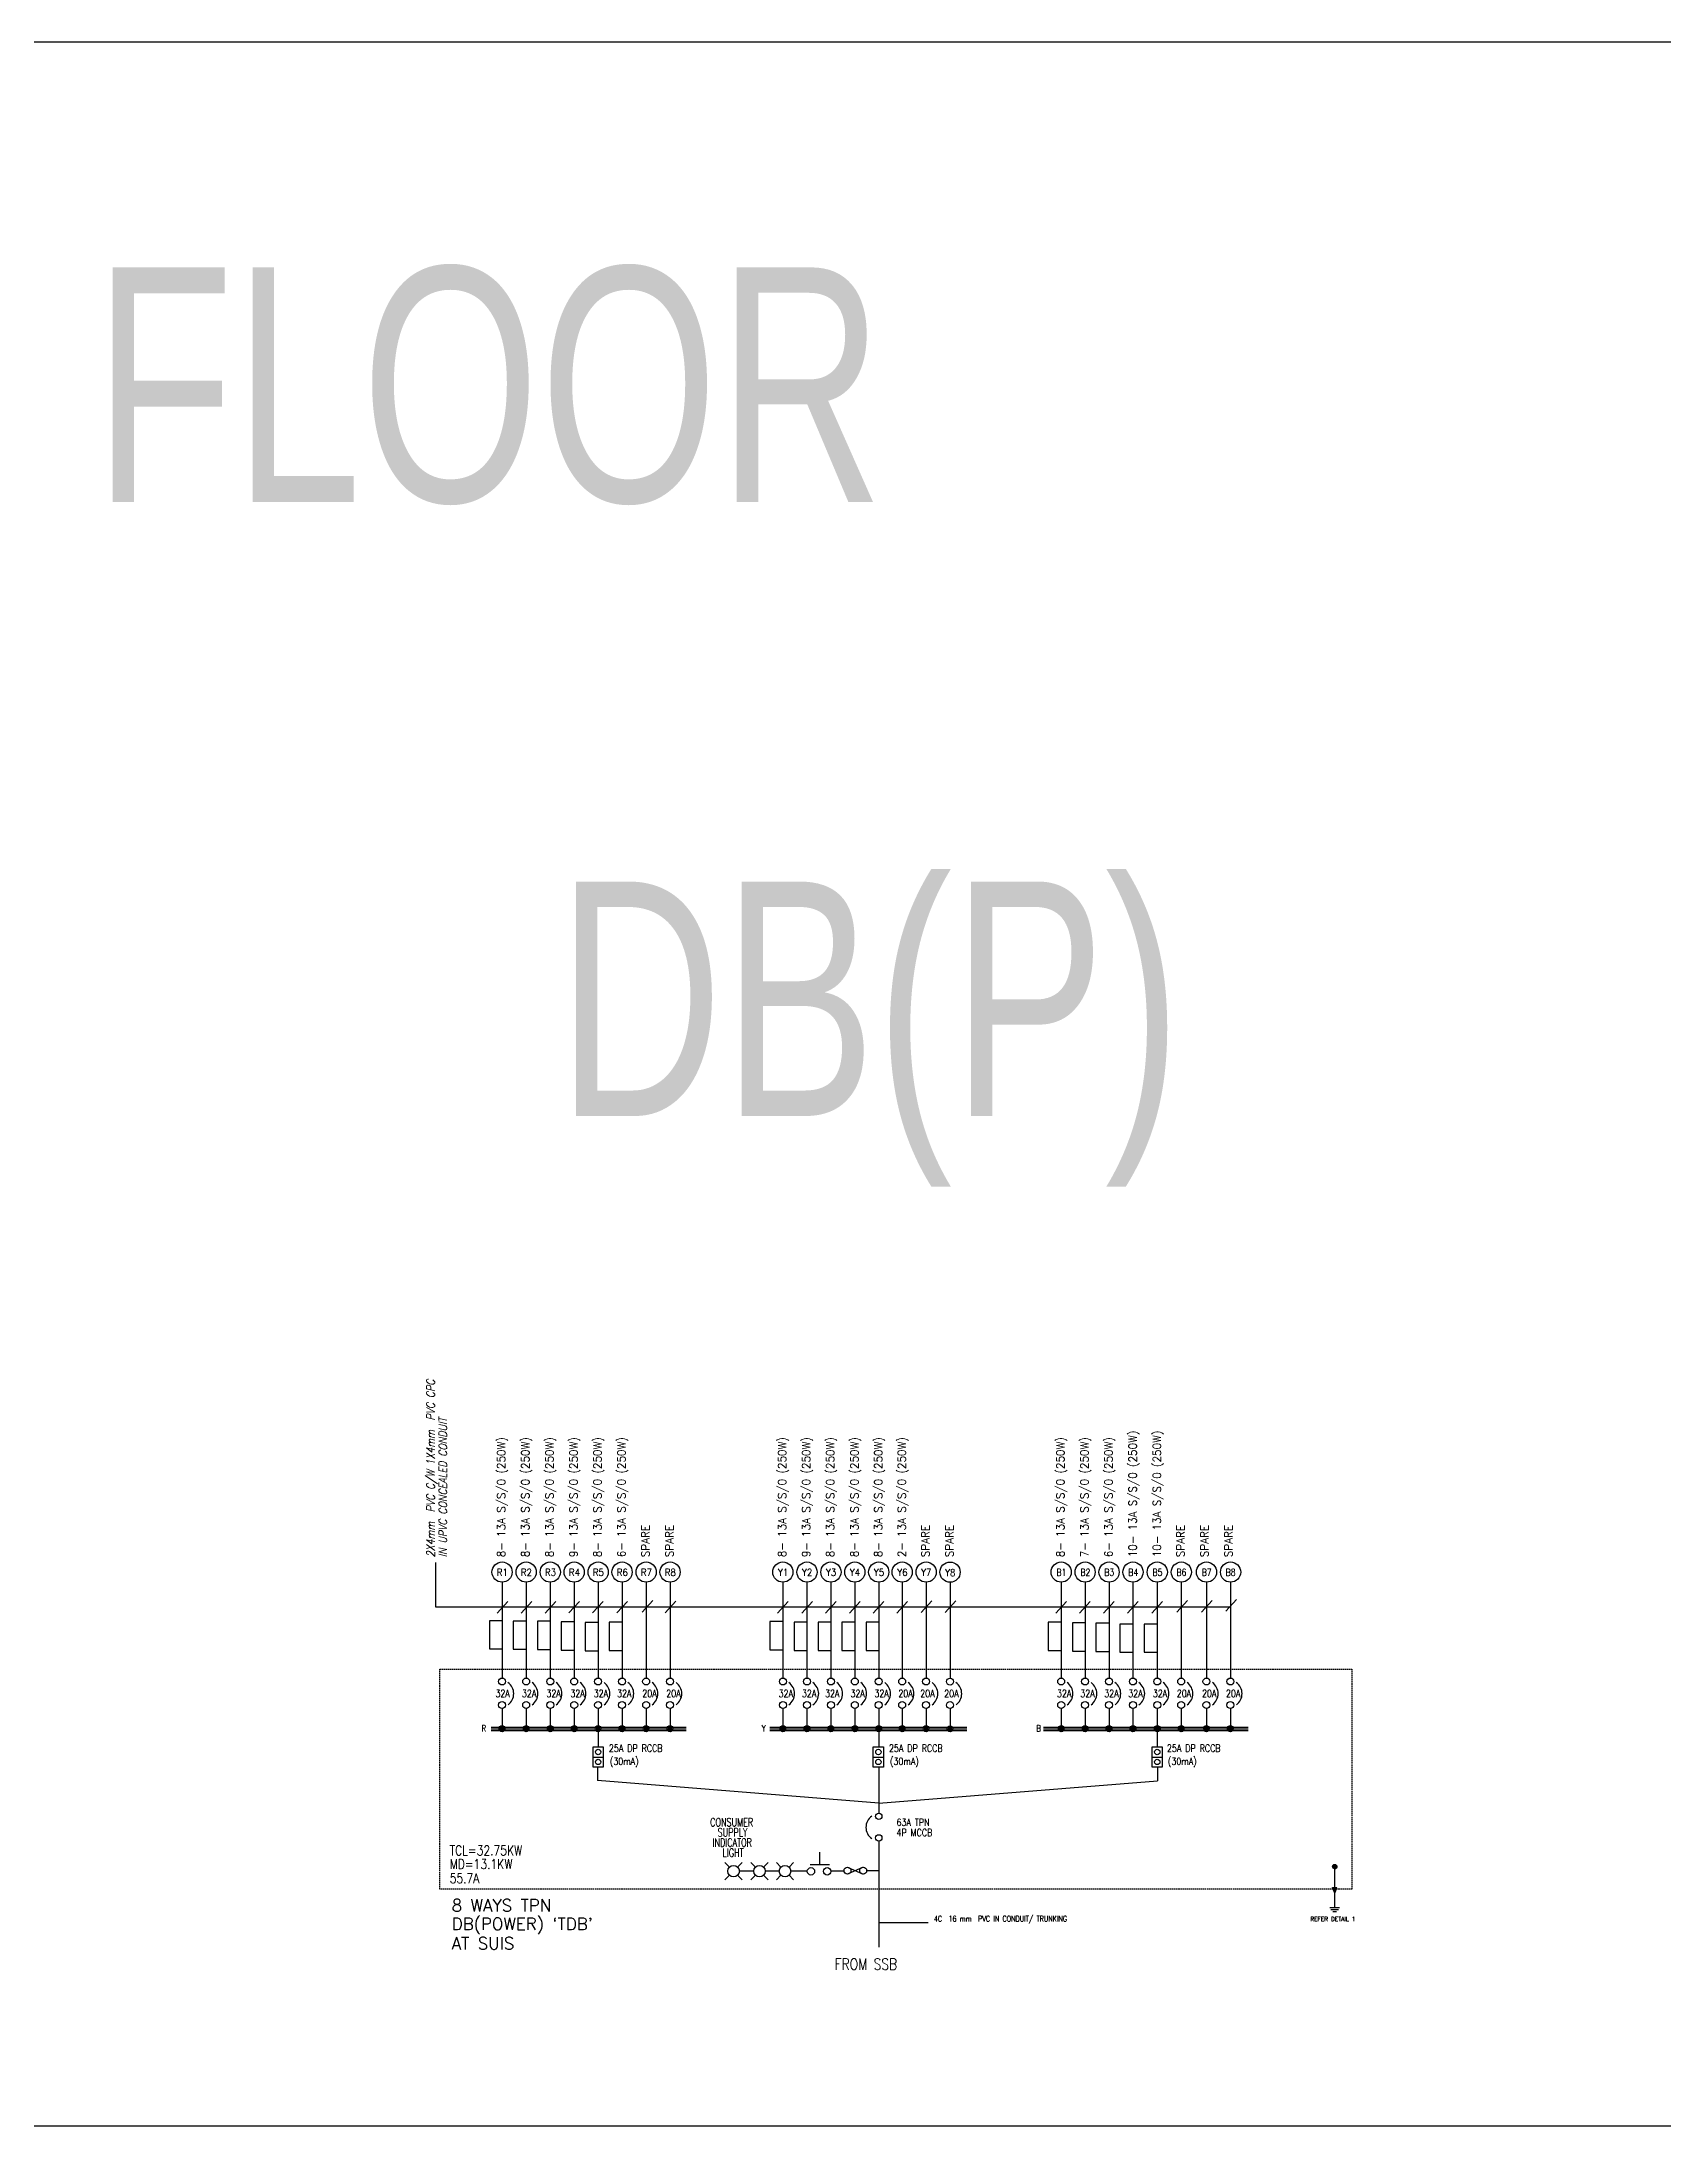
# Model space of a CAD drawing. Header units: millimetres. Extents: x 18708 to 781298, y -841 to 116768.
# Drawn here: x 198853 to 288925, y 984 to 116768 of the extents above; entities that cross this region are included whole.
import ezdxf
from ezdxf.enums import TextEntityAlignment as Align

# ---------------------------------------------------------------- set-up
doc = ezdxf.new("R2010")
doc.units = ezdxf.units.MM
doc.linetypes.add('HIDDEN', pattern=[0.375, 0.25, -0.125])
for name, color, linetype in [('$_KOD', 7, 'Continuous'), ('BANGUNAN', 4, 'Continuous'), ('LAMPU', 7, 'Continuous'), ('LYT', 7, 'Continuous')]:
    doc.layers.add(name, color=color, linetype=linetype)
doc.styles.add('ITALICC', font='ITALICC.SHX', dxfattribs={"width": 0.7})
doc.styles.add('ROMANC', font='ROMANC', dxfattribs={"width": 0.8, "height": 250})
doc.styles.add('ROMAND', font='ROMAND', dxfattribs={"width": 0.75, "height": 600})
doc.styles.add('ROMANS', font='ROMANS', dxfattribs={"width": 0.7})
doc.styles.add('SANSSERIF', font='SAS_____.pfb', dxfattribs={"width": 0.7, "height": 700})

# ---------------------------------------------------------------- blocks, each defined once
blk = doc.blocks.new('RING')
for p, q in [((240707, 26652, 0), (240006, 26652, 0)), ((240006, 26652, 0), (240006, 25084, 0)), ((240006, 25084, 0), (240707, 25084, 0))]:
    blk.add_line(p, q)

msp = doc.modelspace()

# ---------------------------------------------------------------- linework, layer by layer
at = {"layer": '$_KOD', "color": 3, "linetype": 'Continuous'}
for p, q in [((220751, 29816), (220751, 32306)), ((224740, 30130), (224146, 29488)), ((226074, 30130), (225481, 29488)), ((227409, 30130), (226816, 29488)), ((228718, 30139), (228125, 29497)), ((230047, 30138), (229454, 29496)), ((231386, 30139), (230793, 29497)), ((232796, 30191, 0), (232203, 29549, 0)), ((234070, 30154, 0), (233477, 29511, 0)), ((240313, 30130), (239720, 29488)), ((241673, 30130), (241080, 29488)), ((242983, 30130), (242390, 29488)), ((244307, 30135), (243714, 29493)), ((245636, 30135), (245043, 29493)), ((246937, 30134), (246343, 29492)), ((248298, 30171, 0), (247705, 29529, 0)), ((249626, 30171, 0), (249032, 29529, 0)), ((255781, 30130), (255188, 29488)), ((257091, 30130), (256498, 29488)), ((258426, 30130), (257833, 29488)), ((259755, 30131), (259162, 29489)), ((261104, 30131), (260510, 29489)), ((262496, 30180, 0), (261902, 29538, 0)), ((263874, 30180, 0), (263281, 29538, 0)), ((265216, 30241, 0), (264623, 29599, 0)), ((264879, 29820), (220751, 29816))]:
    msp.add_line(p, q, dxfattribs=at)
at = {"color": 0}
for p, q in [((224308, 23185), (224308, 22949)), ((224341, 23210), (224341, 22923)), ((224375, 23225), (224375, 22909)), ((224408, 23232), (224408, 22902)), ((224442, 23231), (224442, 22902)), ((224475, 23224), (224475, 22909)), ((224509, 23209), (224509, 22925)), ((224542, 23183), (224542, 22951)), ((225646, 23185), (225646, 22949)), ((225680, 23210), (225680, 22923)), ((225713, 23225), (225713, 22909)), ((225747, 23232), (225747, 22902)), ((225780, 23231), (225780, 22902)), ((225814, 23224), (225814, 22909)), ((225848, 23209), (225848, 22925)), ((225881, 23183), (225881, 22951)), ((226985, 23185), (226985, 22949)), ((227019, 23210), (227019, 22923)), ((227052, 23225), (227052, 22909)), ((227086, 23232), (227086, 22902)), ((227119, 23231), (227119, 22902)), ((227153, 23224), (227153, 22909)), ((227186, 23209), (227186, 22925)), ((227220, 23183), (227220, 22951)), ((228314, 23185), (228314, 22949)), ((228348, 23210), (228348, 22923)), ((228381, 23225), (228381, 22909)), ((228415, 23232), (228415, 22902)), ((228448, 23231), (228448, 22902)), ((228482, 23224), (228482, 22909)), ((228515, 23209), (228515, 22925)), ((228549, 23183), (228549, 22951)), ((229677, 23210), (229677, 22923)), ((229710, 23225), (229710, 22909)), ((229744, 23232), (229744, 22902)), ((229777, 23231), (229777, 22902)), ((229811, 23224), (229811, 22909)), ((229845, 23209), (229845, 22925)), ((230973, 23185), (230973, 22949)), ((231006, 23210), (231006, 22923)), ((231040, 23225), (231040, 22909)), ((231073, 23232), (231073, 22902)), ((231107, 23231), (231107, 22902)), ((231140, 23224), (231140, 22909)), ((231174, 23209), (231174, 22925)), ((231207, 23183), (231207, 22951)), ((232345, 23210), (232345, 22923)), ((232378, 23225), (232378, 22909)), ((232412, 23232), (232412, 22902)), ((232445, 23231), (232445, 22902)), ((232479, 23224), (232479, 22909)), ((232512, 23209), (232512, 22925)), ((233674, 23210), (233674, 22923)), ((233707, 23225), (233707, 22909)), ((233741, 23232), (233741, 22902)), ((233775, 23231), (233775, 22902)), ((233808, 23224), (233808, 22909)), ((233842, 23209), (233842, 22925)), ((239906, 23185), (239906, 22949)), ((239940, 23210), (239940, 22923)), ((239973, 23225), (239973, 22909)), ((240007, 23232), (240007, 22902)), ((240040, 23231), (240040, 22902)), ((240074, 23224), (240074, 22909)), ((240107, 23209), (240107, 22925)), ((240141, 23183), (240141, 22951)), ((241245, 23185), (241245, 22949)), ((241279, 23210), (241279, 22923)), ((241312, 23225), (241312, 22909)), ((241346, 23232), (241346, 22902)), ((241379, 23231), (241379, 22902)), ((241413, 23224), (241413, 22909)), ((241446, 23209), (241446, 22925)), ((241480, 23183), (241480, 22951)), ((242574, 23185), (242574, 22949)), ((242608, 23210), (242608, 22923)), ((242641, 23225), (242641, 22909)), ((242675, 23232), (242675, 22902)), ((242708, 23231), (242708, 22902)), ((242742, 23224), (242742, 22909)), ((242775, 23209), (242775, 22925)), ((242806, 23178), (242806, 22946)), ((243941, 23185), (243941, 22949)), ((243970, 23225), (243970, 22909)), ((243975, 23210), (243975, 22923)), ((244004, 23232), (244004, 22902)), ((244037, 23231), (244037, 22902)), ((244071, 23224), (244071, 22909)), ((244104, 23209), (244104, 22925)), ((244138, 23183), (244138, 22951)), ((245232, 23185), (245232, 22949)), ((245232, 23185), (245232, 22949)), ((245266, 23210), (245266, 22923)), ((245266, 23210), (245266, 22923)), ((245300, 23225), (245300, 22909)), ((245300, 23225), (245300, 22909)), ((245333, 23232), (245333, 22902)), ((245333, 23232), (245333, 22902)), ((245367, 23231), (245367, 22902)), ((245367, 23231), (245367, 22902)), ((245400, 23224), (245400, 22909)), ((245400, 23224), (245400, 22909)), ((245434, 23209), (245434, 22925)), ((245434, 23209), (245434, 22925)), ((245467, 23183), (245467, 22951)), ((245467, 23183), (245467, 22951)), ((246533, 23185), (246533, 22949)), ((246566, 23210), (246566, 22923)), ((246600, 23225), (246600, 22909)), ((246634, 23232), (246634, 22902)), ((246667, 23231), (246667, 22902)), ((246701, 23224), (246701, 22909)), ((246734, 23209), (246734, 22925)), ((246768, 23183), (246768, 22951)), ((247896, 23210), (247896, 22923)), ((247929, 23225), (247929, 22909)), ((247963, 23232), (247963, 22902)), ((247996, 23231), (247996, 22902)), ((248030, 23224), (248030, 22909)), ((248063, 23209), (248063, 22925)), ((249225, 23206), (249225, 22919)), ((249258, 23220), (249258, 22904)), ((249292, 23227), (249292, 22897)), ((249325, 23227), (249325, 22898)), ((249359, 23220), (249359, 22905)), ((249392, 23205), (249392, 22920)), ((255364, 23185), (255364, 22949)), ((255398, 23210), (255398, 22923)), ((255431, 23225), (255431, 22909)), ((255465, 23232), (255465, 22902)), ((255498, 23231), (255498, 22902)), ((255532, 23224), (255532, 22909)), ((255565, 23209), (255565, 22925)), ((255599, 23183), (255599, 22951)), ((256693, 23185), (256693, 22949)), ((256727, 23210), (256727, 22923)), ((256760, 23225), (256760, 22909)), ((256794, 23232), (256794, 22902)), ((256828, 23231), (256828, 22902)), ((256861, 23224), (256861, 22909)), ((256895, 23209), (256895, 22925)), ((256928, 23183), (256928, 22951)), ((258023, 23185), (258023, 22949)), ((258056, 23210), (258056, 22923)), ((258090, 23225), (258090, 22909)), ((258123, 23232), (258123, 22902)), ((258157, 23231), (258157, 22902)), ((258190, 23224), (258190, 22909)), ((258224, 23209), (258224, 22925)), ((258257, 23183), (258257, 22951)), ((259352, 23185), (259352, 22949)), ((259385, 23210), (259385, 22923)), ((259419, 23225), (259419, 22909)), ((259452, 23232), (259452, 22902)), ((259486, 23231), (259486, 22902)), ((259519, 23224), (259519, 22909)), ((259553, 23209), (259553, 22925)), ((259586, 23183), (259586, 22951)), ((260700, 23185), (260700, 22949)), ((260701, 23185), (260701, 22949)), ((260734, 23210), (260734, 22923)), ((260735, 23210), (260735, 22923)), ((260767, 23225), (260767, 22909)), ((260768, 23225), (260768, 22909)), ((260801, 23232), (260801, 22902)), ((260802, 23232), (260802, 22902)), ((260834, 23231), (260834, 22902)), ((260835, 23231), (260835, 22902)), ((260868, 23224), (260868, 22909)), ((260869, 23224), (260869, 22909)), ((260901, 23209), (260901, 22925)), ((260902, 23209), (260902, 22925)), ((260935, 23183), (260935, 22951)), ((260936, 23183), (260936, 22951)), ((262029, 23185), (262029, 22949)), ((262063, 23210), (262063, 22923)), ((262096, 23225), (262096, 22909)), ((262130, 23232), (262130, 22902)), ((262163, 23231), (262163, 22902)), ((262197, 23224), (262197, 22909)), ((262230, 23209), (262230, 22925)), ((262264, 23183), (262264, 22951)), ((263434, 23185), (263434, 22949)), ((263468, 23210), (263468, 22923)), ((263501, 23225), (263501, 22909)), ((263535, 23232), (263535, 22902)), ((263568, 23231), (263568, 22902)), ((263602, 23224), (263602, 22909)), ((263635, 23209), (263635, 22925)), ((263669, 23183), (263669, 22951)), ((264763, 23185), (264763, 22949)), ((264797, 23210), (264797, 22923)), ((264830, 23225), (264830, 22909)), ((264864, 23232), (264864, 22902)), ((264897, 23231), (264897, 22902)), ((264931, 23224), (264931, 22909)), ((264964, 23209), (264964, 22925)), ((264998, 23183), (264998, 22951)), ((224274, 23137), (224274, 22996)), ((224576, 23133), (224576, 23001)), ((225613, 23137), (225613, 22996)), ((225915, 23133), (225915, 23001)), ((226952, 23137), (226952, 22996)), ((227253, 23133), (227253, 23001)), ((228281, 23137), (228281, 22996)), ((228582, 23133), (228582, 23001)), ((230939, 23137), (230939, 22996)), ((231241, 23133), (231241, 23001)), ((239873, 23137), (239873, 22996)), ((240175, 23133), (240175, 23001)), ((241212, 23137), (241212, 22996)), ((241513, 23133), (241513, 23001)), ((242541, 23137), (242541, 22996)), ((242840, 23128), (242840, 22996)), ((243908, 23137), (243908, 22996)), ((244172, 23133), (244172, 23001)), ((245199, 23137), (245199, 22996)), ((245199, 23137), (245199, 22996)), ((245501, 23133), (245501, 23001)), ((245501, 23133), (245501, 23001)), ((246499, 23137), (246499, 22996)), ((246801, 23133), (246801, 23001)), ((255331, 23137), (255331, 22996)), ((255632, 23133), (255632, 23001)), ((256660, 23137), (256660, 22996)), ((256962, 23133), (256962, 23001)), ((257989, 23137), (257989, 22996)), ((258291, 23133), (258291, 23001)), ((259318, 23137), (259318, 22996)), ((259620, 23133), (259620, 23001)), ((260666, 23137), (260666, 22996)), ((260668, 23137), (260668, 22996)), ((260968, 23133), (260968, 23001)), ((260969, 23133), (260969, 23001)), ((261996, 23137), (261996, 22996)), ((262297, 23133), (262297, 23001))]:
    msp.add_line(p, q, dxfattribs=at)
at = {"linetype": 'Continuous'}
for p, q in [((242076, 15491), (242076, 16215)), ((242620, 15501), (241529, 15501)), ((243421, 15154), (242666, 15154))]:
    msp.add_line(p, q, dxfattribs=at)
for p, q in [((236805, 15633), (237057, 15381)), ((237762, 15633), (237510, 15381)), ((238405, 15155), (237604, 15155)), ((238247, 15633), (238498, 15381)), ((239203, 15633), (238952, 15381)), ((239819, 15155), (239046, 15155)), ((239662, 15633), (239913, 15381)), ((240618, 15633), (240367, 15381)), ((241379, 15155), (240461, 15155)), ((244481, 15377), (243612, 14991)), ((243612, 15377), (244481, 14991)), ((244653, 15184), (245349, 15184)), ((237057, 14928), (236805, 14677)), ((237510, 14928), (237762, 14677)), ((238498, 14928), (238247, 14677)), ((238952, 14928), (239203, 14677)), ((239913, 14928), (239662, 14677)), ((240367, 14928), (240618, 14677))]:
    msp.add_line(p, q)
msp.add_lwpolyline([(18708, 116768), (378998, 116768), (378998, 984), (18708, 984)], close=True)
for centre, major_axis, start_param, end_param in [((237283, 15155), (-321, 0), 3.1424559, 9.4256412), ((238725, 15155), (-321, 0), 3.1424559, 9.4256412), ((240140, 15155), (-321, 0), 3.1422575, 9.4254428), ((241583, 15146), (204, 0), -0.0009439, 6.2822414), ((242484, 15146), (204, 0), -0.0009439, 6.2822414), ((243612, 15184), (193, 0), -0.0012949, 6.2818904), ((244481, 15184), (193, 0), -0.0023656, 6.2808197)]:
    msp.add_ellipse(centre, major_axis=major_axis, ratio=1, start_param=start_param, end_param=end_param)
at = {"layer": 'BANGUNAN', "color": 255, "linetype": 'Continuous'}
for p, q in [((224424, 31208), (224424, 25884)), ((225762, 31208), (225762, 25884)), ((227101, 31208), (227101, 25884)), ((228430, 31208), (228430, 25884)), ((229759, 31208), (229759, 25884)), ((231089, 31208), (231089, 25884)), ((232427, 31208), (232427, 25884)), ((233756, 31208), (233756, 25884)), ((240022, 31208), (240022, 25884)), ((241361, 31208), (241361, 25884)), ((242690, 31208), (242690, 25884)), ((244019, 31208), (244019, 25884)), ((245348, 31208), (245348, 25884)), ((246649, 31208), (246649, 25884)), ((247978, 31208), (247979, 25884)), ((249307, 31203), (249310, 25879)), ((255480, 31208), (255480, 25884)), ((256809, 31208), (256809, 25884)), ((258139, 31208), (258139, 25884)), ((259468, 31208), (259468, 25884)), ((260816, 31208), (260816, 25884)), ((262145, 31208), (262145, 25884)), ((263550, 31208), (263550, 25884)), ((264879, 31208), (264879, 25884)), ((223827, 23161), (234645, 23161)), ((224424, 24190), (224424, 23067)), ((225763, 24190), (225763, 23067)), ((227101, 24190), (227101, 23067)), ((228431, 24190), (228431, 23067)), ((229760, 24190), (229760, 23067)), ((231089, 24190), (231089, 23067)), ((232428, 24190), (232428, 23067)), ((233757, 24190), (233757, 23067)), ((239291, 23161), (250240, 23161)), ((240023, 24190), (240023, 23067)), ((241361, 24190), (241361, 23067)), ((242690, 24190), (242690, 23067)), ((244020, 24190), (244020, 23067)), ((245349, 24190), (245349, 23067)), ((246649, 24190), (246649, 23067)), ((247978, 24190), (247978, 23067)), ((249307, 24186), (249307, 23062)), ((254495, 23161), (265861, 23161)), ((255481, 24190), (255481, 23067)), ((256810, 24190), (256810, 23067)), ((258139, 24190), (258139, 23067)), ((259468, 24190), (259468, 23067)), ((260816, 24190), (260816, 23067)), ((262145, 24190), (262145, 23067)), ((263550, 24190), (263550, 23067)), ((264879, 24190), (264879, 23067)), ((223827, 23067), (234645, 23067)), ((223827, 22973), (234645, 22973)), ((239291, 23067), (250240, 23067)), ((239291, 22973), (250240, 22973)), ((254495, 23067), (265861, 23067)), ((254495, 22973), (265861, 22973)), ((270674, 13942), (270550, 14247)), ((270674, 13942), (270798, 14247))]:
    msp.add_line(p, q, dxfattribs=at)
at = {"layer": 'BANGUNAN', "color": 255}
for p, q in [((229479, 20933), (229479, 22059)), ((229479, 22059), (230042, 22059)), ((229758, 23067), (229758, 22059)), ((230042, 22059), (230042, 20933)), ((245043, 22059), (245606, 22059)), ((245043, 20933), (245043, 22059)), ((245349, 23067), (245349, 22059)), ((245606, 22059), (245606, 20933)), ((260535, 22059), (261097, 22059)), ((260535, 20933), (260535, 22059)), ((260818, 23067), (260818, 22059)), ((261097, 22059), (261097, 20933)), ((229479, 21496), (230042, 21496)), ((230042, 20933), (229479, 20933)), ((229730, 20933), (229730, 20189)), ((245043, 21496), (245606, 21496)), ((245606, 20933), (245043, 20933)), ((245349, 20933), (245349, 18374)), ((260535, 21496), (261097, 21496)), ((261097, 20933), (260535, 20933)), ((260824, 20924), (260824, 20173)), ((245349, 18927), (229730, 20189)), ((245349, 18927), (260824, 20173)), ((245349, 16828), (245349, 10935)), ((270551, 15406), (270677, 15533)), ((270552, 15426), (270658, 15532)), ((270553, 15389), (270694, 15531)), ((270556, 15374), (270709, 15527)), ((270558, 15450), (270633, 15526)), ((270561, 15361), (270723, 15522)), ((270567, 15348), (270735, 15516)), ((270575, 15337), (270747, 15509)), ((270583, 15327), (270757, 15500)), ((270593, 15318), (270766, 15491)), ((270603, 15309), (270774, 15481)), ((270614, 15302), (270781, 15469)), ((270627, 15296), (270787, 15457)), ((270641, 15291), (270792, 15443)), ((270656, 15288), (270795, 15427)), ((270674, 13129), (270674, 15410)), ((270674, 15287), (270797, 15410)), ((270694, 15288), (270795, 15390)), ((270720, 15296), (270788, 15364)), ((270550, 14247), (270798, 14247)), ((270554, 14237), (270564, 14247)), ((270559, 14224), (270582, 14247)), ((270565, 14210), (270601, 14247)), ((270570, 14197), (270620, 14247)), ((270576, 14184), (270638, 14247)), ((270581, 14171), (270657, 14247)), ((270586, 14158), (270675, 14247)), ((270592, 14144), (270694, 14247)), ((270597, 14131), (270713, 14247)), ((270602, 14118), (270731, 14247)), ((270608, 14105), (270750, 14247)), ((270613, 14091), (270768, 14247)), ((270619, 14078), (270787, 14247)), ((270624, 14065), (270792, 14233)), ((270629, 14052), (270779, 14202)), ((270635, 14038), (270767, 14170)), ((270640, 14025), (270754, 14139)), ((270645, 14012), (270741, 14108)), ((270651, 13999), (270728, 14076)), ((270656, 13986), (270716, 14045)), ((270662, 13972), (270703, 14014)), ((270667, 13959), (270690, 13982)), ((270672, 13946), (270677, 13951)), ((270411, 13129), (270937, 13129)), ((270463, 13024), (270884, 13024)), ((270569, 12919), (270779, 12919))]:
    msp.add_line(p, q, dxfattribs=at)
at = {"layer": 'BANGUNAN', "color": 4, "linetype": 'HIDDEN', "ltscale": 300}
msp.add_lwpolyline([(220971, 26376), (271624, 26376), (271624, 14152), (220971, 14152)], close=True, dxfattribs=at)
at = {"layer": 'BANGUNAN', "color": 255, "linetype": 'Continuous'}
for centre, radius in [((224424, 31768), 561), ((225762, 31768), 561), ((227101, 31768), 561), ((228430, 31768), 561), ((229759, 31768), 561), ((231089, 31768), 561), ((232427, 31768), 561), ((233756, 31768), 561), ((240022, 31768), 561), ((241361, 31768), 561), ((242690, 31768), 561), ((244019, 31768), 561), ((245348, 31768), 561), ((246649, 31768), 561), ((247978, 31768), 561), ((249307, 31764), 561), ((255480, 31768), 561), ((256809, 31768), 561), ((258139, 31768), 561), ((259468, 31768), 561), ((260816, 31768), 561), ((262155, 31768), 561), ((263550, 31768), 561), ((264889, 31768), 561), ((224424, 25690), 193), ((225762, 25690), 193), ((227101, 25690), 193), ((228430, 25690), 193), ((229759, 25690), 193), ((231089, 25690), 193), ((232427, 25690), 193), ((233756, 25690), 193), ((240022, 25690), 193), ((241361, 25690), 193), ((242690, 25690), 193), ((244019, 25690), 193), ((245348, 25690), 193), ((246649, 25690), 193), ((247978, 25690), 193), ((249307, 25686), 193), ((255480, 25690), 193), ((256809, 25690), 193), ((258139, 25690), 193), ((259468, 25690), 193), ((260816, 25690), 193), ((262145, 25690), 193), ((263550, 25690), 193), ((264879, 25690), 193), ((224424, 24384), 193), ((225763, 24384), 193), ((227101, 24384), 193), ((228431, 24384), 193), ((229760, 24384), 193), ((231089, 24384), 193), ((232428, 24384), 193), ((233757, 24384), 193), ((240023, 24384), 193), ((241361, 24384), 193), ((242690, 24384), 193), ((244020, 24384), 193), ((245349, 24384), 193), ((246649, 24384), 193), ((247978, 24384), 193), ((249307, 24379), 193), ((255481, 24384), 193), ((256810, 24384), 193), ((258139, 24384), 193), ((259468, 24384), 193), ((260816, 24384), 193), ((262145, 24384), 193), ((263550, 24384), 193), ((264879, 24384), 193), ((224424, 23067), 166), ((225763, 23067), 166), ((227101, 23067), 166), ((228431, 23067), 166), ((229760, 23067), 166), ((231089, 23067), 166), ((232428, 23067), 166), ((233757, 23067), 166), ((240023, 23067), 166), ((241361, 23067), 166), ((242690, 23067), 166), ((244020, 23067), 166), ((245349, 23067), 166), ((245349, 23067), 166), ((246649, 23067), 166), ((247978, 23067), 166), ((249307, 23062), 166), ((255481, 23067), 166), ((256810, 23067), 166), ((258139, 23067), 166), ((259468, 23067), 166), ((260816, 23067), 166), ((260818, 23067), 166), ((262145, 23067), 166), ((263550, 23067), 166), ((264879, 23067), 166), ((229762, 21774), 150), ((229762, 21221), 150), ((245326, 21774), 150), ((245326, 21221), 150), ((260818, 21774), 150), ((260818, 21221), 150), ((245349, 18198), 176), ((245349, 17004), 176), ((270674, 15410), 123)]:
    msp.add_circle(centre, radius, dxfattribs=at)
for centre, start, end in [((224322, 25015), 305.15395, 55.05102), ((225661, 25015), 305.15395, 55.05102), ((226999, 25015), 305.15395, 55.05102), ((228329, 25015), 305.15395, 55.05102), ((229658, 25015), 305.15395, 55.05102), ((230987, 25015), 305.15395, 55.05102), ((232326, 25015), 305.15395, 55.05102), ((233655, 25015), 305.15395, 55.05102), ((239921, 25015), 305.15395, 55.05102), ((241259, 25015), 305.15395, 55.05102), ((242588, 25015), 305.15395, 55.05102), ((243918, 25015), 305.15395, 55.05102), ((245247, 25015), 305.15395, 55.05102), ((246547, 25015), 305.15395, 55.05102), ((247876, 25015), 305.15395, 55.05102), ((249206, 25010), 305.15395, 55.05102), ((255379, 25015), 305.15395, 55.05102), ((256708, 25015), 305.15395, 55.05102), ((258037, 25015), 305.15395, 55.05102), ((259366, 25015), 305.15395, 55.05102), ((260714, 25015), 305.15395, 55.05102), ((262043, 25015), 305.15395, 55.05102), ((263448, 25015), 305.15395, 55.05102), ((264777, 25015), 305.15395, 55.05102), ((245387, 17586), 124.94898, 234.84605)]:
    msp.add_arc(centre, 752, start, end, dxfattribs=at)
at = {"layer": 'LAMPU', "linetype": 'Continuous'}
msp.add_line((245349, 12313), (248097, 12313), dxfattribs=at)

# ---------------------------------------------------------------- block references
for p in [(-16283, 2411, 0), (-14956, 2397, 0), (-13615, 2384, 0), (-12301, 2344, 0), (-10974, 2317, 0), (-9633, 2330, 0), (-702, 2364, 0), (644, 2324, 0), (1976, 2324, 0), (3294, 2324, 0), (4640, 2324, 0), (14751, 2324, 0), (16097, 2297, 0), (17402, 2270, 0), (18734, 2230, 0), (20079, 2230, 0)]:
    msp.add_blockref('RING', p)

# ---------------------------------------------------------------- texts
at = {"style": 'ROMANS', "width": 0.7}
for s, p in [('CONSUMER', (235987, 17642)), ('SUPPLY', (236399, 17077)), ('INDICATOR ', (236114, 16514)), ('LIGHT', (236674, 15949))]:
    msp.add_text(s, height=464.3, dxfattribs=at).set_placement(p)
at = {"color": 7, "style": 'ROMAND'}
msp.add_text('REFER DETAIL 1', height=234.74, dxfattribs=at).set_placement((269319, 12378))
at = {"layer": 'BANGUNAN', "color": 255, "linetype": 'Continuous'}
for s, height, style, width, p in [('2X4mm  PVC C/W 1X4mm  PVC CPC', 450, 'ITALICC', 0.85, (220681, 32592)), ('IN UPVC CONCEALED CONDUIT', 450, 'ITALICC', 0.85, (221363, 32592)), ('10- 13A S/S/0 (250W)', 445.5, 'ROMANC', 0.95, (259674, 32592)), ('10- 13A S/S/0 (250W)', 445.5, 'ROMANC', 0.95, (261022, 32592)), ('8- 13A S/S/0 (250W)', 445.5, 'ROMANC', 0.95, (224601, 32592)), ('8- 13A S/S/0 (250W)', 445.5, 'ROMANC', 0.95, (225940, 32592)), ('8- 13A S/S/0 (250W)', 445.5, 'ROMANC', 0.95, (227279, 32592)), ('9- 13A S/S/0 (250W)', 445.5, 'ROMANC', 0.95, (228617, 32592)), ('8- 13A S/S/0 (250W)', 445.5, 'ROMANC', 0.95, (229946, 32592)), ('6- 13A S/S/0 (250W)', 445.5, 'ROMANC', 0.95, (231276, 32592)), ('8- 13A S/S/0 (250W)', 445.5, 'ROMANC', 0.95, (240200, 32592)), ('9- 13A S/S/0 (250W)', 445.5, 'ROMANC', 0.95, (241539, 32592)), ('8- 13A S/S/0 (250W)', 445.5, 'ROMANC', 0.95, (242877, 32592)), ('8- 13A S/S/0 (250W)', 445.5, 'ROMANC', 0.95, (244216, 32592)), ('8- 13A S/S/0 (250W)', 445.5, 'ROMANC', 0.95, (245545, 32592)), ('2- 13A S/S/0 (250W)', 445.5, 'ROMANC', 0.95, (246846, 32592)), ('8- 13A S/S/0 (250W)', 445.5, 'ROMANC', 0.95, (255658, 32592)), ('7- 13A S/S/0 (250W)', 445.5, 'ROMANC', 0.95, (256996, 32592)), ('6- 13A S/S/0 (250W)', 445.5, 'ROMANC', 0.95, (258335, 32592)), ('SPARE', 445.5, 'ROMANC', 0.95, (232614, 32592)), ('SPARE', 445.5, 'ROMANC', 0.95, (233943, 32592)), ('SPARE', 445.5, 'ROMANC', 0.95, (248165, 32592)), ('SPARE', 445.5, 'ROMANC', 0.95, (249494, 32592)), ('SPARE', 445.5, 'ROMANC', 0.95, (262332, 32592)), ('SPARE', 445.5, 'ROMANC', 0.95, (263661, 32592)), ('SPARE', 445.5, 'ROMANC', 0.95, (264991, 32592))]:
    msp.add_text(s, height=height, rotation=90, dxfattribs=dict(at, style=style, width=width)).set_placement(p)
at = {"layer": 'BANGUNAN', "color": 255, "linetype": 'Continuous', "style": 'ROMANS'}
for s, width, p in [('R1', 0.9, (224438, 31551)), ('R2', 0.9, (225777, 31551)), ('R3', 0.9, (227115, 31551)), ('R4', 0.9, (228445, 31551)), ('R5', 0.9, (229774, 31551)), ('R6', 0.9, (231103, 31551)), ('R7', 0.9, (232442, 31551)), ('R8', 0.9, (233771, 31551)), ('Y1', 0.9, (240037, 31551)), ('Y2', 0.9, (241370, 31551)), ('Y3', 0.9, (242700, 31551)), ('Y4', 0.9, (244029, 31551)), ('Y5', 0.9, (245363, 31551)), ('Y6', 0.9, (246663, 31551)), ('Y7', 0.9, (247988, 31551)), ('Y8', 0.9, (249317, 31547)), ('B1', 0.8, (255495, 31551)), ('B2', 0.8, (256824, 31551)), ('B3', 0.8, (258153, 31551)), ('B4', 0.8, (259482, 31551)), ('B5', 0.8, (260830, 31551)), ('B6', 0.8, (262159, 31551)), ('B7', 0.8, (263564, 31551)), ('B8', 0.8, (264893, 31551))]:
    msp.add_text(s, height=390.9, dxfattribs=dict(at, width=width)).set_placement(p, align=Align.CENTER)
at = {"layer": 'BANGUNAN', "color": 255, "linetype": 'Continuous', "width": 0.8}
for s, height, style, p in [('32A', 402.1, 'ROMANS', (224057, 24823)), ('32A', 402.1, 'ROMANS', (225524, 24823)), ('32A', 402.1, 'ROMANS', (226888, 24823)), ('32A', 402.1, 'ROMANS', (228219, 24823)), ('32A', 402.1, 'ROMANS', (229515, 24823)), ('32A', 402.1, 'ROMANS', (230812, 24823)), ('20A', 402.1, 'ROMANS', (232215, 24823)), ('20A', 402.1, 'ROMANS', (233545, 24823)), ('32A', 402.1, 'ROMANS', (239784, 24823)), ('32A', 402.1, 'ROMANS', (241080, 24823)), ('32A', 402.1, 'ROMANS', (242365, 24823)), ('32A', 402.1, 'ROMANS', (243776, 24823)), ('32A', 402.1, 'ROMANS', (245106, 24823)), ('20A', 402.1, 'ROMANS', (246437, 24823)), ('20A', 402.1, 'ROMANS', (247653, 24823)), ('20A', 402.1, 'ROMANS', (248982, 24818)), ('32A', 402.1, 'ROMANS', (255247, 24823)), ('32A', 402.1, 'ROMANS', (256544, 24823)), ('32A', 402.1, 'ROMANS', (257874, 24823)), ('32A', 402.1, 'ROMANS', (259205, 24823)), ('32A', 402.1, 'ROMANS', (260570, 24823)), ('20A', 402.1, 'ROMANS', (261900, 24823)), ('20A', 402.1, 'ROMANS', (263304, 24823)), ('20A', 402.1, 'ROMANS', (264634, 24823)), ('R', 355, 'ROMAND', (223282, 22911)), ('Y', 355, 'ROMAND', (238850, 22911)), ('B', 355, 'ROMAND', (254097, 22911)), ('25A DP RCCB', 402.1, 'ROMANS', (230359, 21784)), ('25A DP RCCB', 402.1, 'ROMANS', (245915, 21784)), ('25A DP RCCB', 402.1, 'ROMANS', (261354, 21784)), ('(30mA)', 402.1, 'ROMANS', (230414, 21057)), ('(30mA)', 402.1, 'ROMANS', (245970, 21057)), ('(30mA)', 402.1, 'ROMANS', (261409, 21057)), ('4P MCCB', 402.1, 'ROMANS', (246334, 17097)), ('63A TPN', 402.1, 'ROMANS', (246334, 17667)), ('TCL=32.75KW', 546.75, 'ROMANS', (221513, 16031)), ('MD=13.1KW', 546.8, 'ROMANS', (221513, 15277)), ('55.7A', 546.8, 'ROMANS', (221513, 14487)), ('FROM SSB', 625.5, 'ROMANS', (242898, 9679))]:
    msp.add_text(s, height=height, dxfattribs=dict(at, style=style)).set_placement(p)
at = {"layer": 'BANGUNAN', "color": 255, "linetype": 'Continuous', "style": 'ROMANC'}
for s, p in [('8 WAYS TPN ', (221630, 12917)), ("DB(POWER) `TDB'", (221630, 11888)), ('AT SUIS', (221630, 10810))]:
    msp.add_text(s, height=675, dxfattribs=at).set_placement(p)
at = {"layer": 'LAMPU', "color": 7, "lineweight": 100, "ltscale": 5, "style": 'SANSSERIF', "width": 0.7}
for s, p in [('1ST FLOOR', (174851, 91210)), ('DB(P)', (227491, 57099))]:
    msp.add_text(s, height=13024.5, dxfattribs=at).set_placement(p)
at = {"layer": 'LYT', "color": 7, "linetype": 'Continuous', "style": 'ROMAND', "width": 0.8}
msp.add_text('4C  16 mm  PVC IN CONDUIT/ TRUNKING', height=324, dxfattribs=at).set_placement((248410, 12352))

doc.saveas('drawing.dxf')
